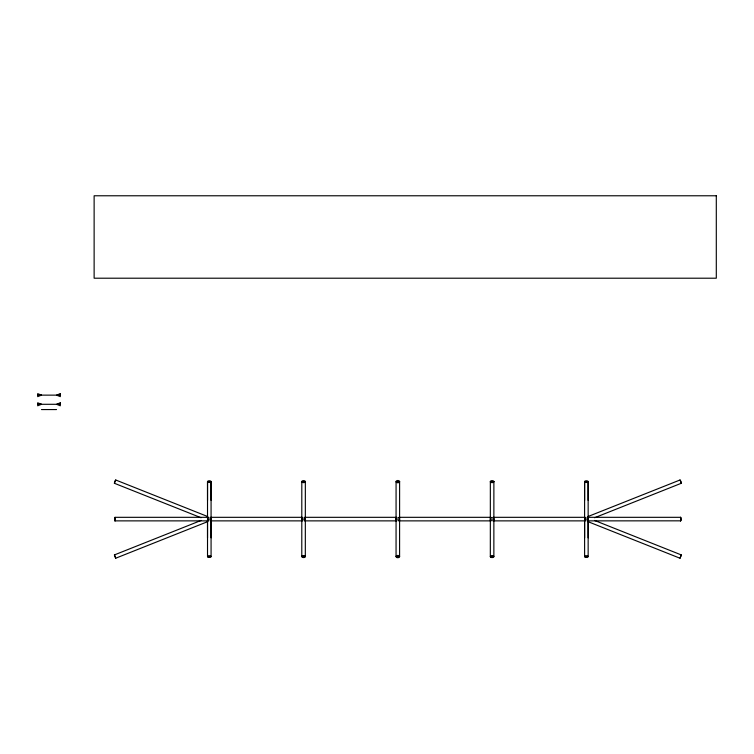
<?xml version="1.0" encoding="UTF-8"?>
<svg xmlns="http://www.w3.org/2000/svg" width="754" height="754" viewBox="0 0 754 754"><rect width="100%" height="100%" fill="white"/><g stroke="black" fill="none" stroke-linecap="round" stroke-linejoin="round"><path stroke-width="1.13" d="M207.52 537.838L207.52 520.269M207.52 500.364L207.52 481.627L207.52 556.575M211.073 537.838L211.073 520.269M211.073 500.364L211.073 481.627A1.781 0.858 0 0 0 208.415 480.882A1.781 0.858 0 0 0 208.415 482.372A1.781 0.858 0 0 0 211.073 481.627L211.073 556.575M584.595 537.838L584.595 520.269M584.595 500.364L584.595 481.627L588.129 481.627L588.148 500.364M588.148 537.838L588.148 520.269M114.938 518.601L115.032 520.873L208.132 520.873M114.844 518.724L115.032 517.319L208.132 517.319M680.919 519.6L680.645 517.319L680.645 520.873L680.815 519.949M115.211 519.836C115.192 514.021 115.324 522.682 115.305 519.723M587.526 520.873L680.683 520.835L680.645 517.319L587.526 517.319M115.4 518.601C114.354 513.568 114.891 525.783 115.305 518.601M207.812 521.598L115.692 558.224L114.401 554.916L201.148 520.43M594.614 517.734L681.296 483.276L680.928 481.382L680.042 479.978L587.884 516.584M114.853 517.536L114.966 520.835M680.56 517.367L680.579 520.835M114.429 554.916L115.711 558.205M680.014 479.968L681.324 483.267M680.07 558.214L681.324 554.935L679.985 558.224L587.856 521.598M207.793 516.584L115.692 479.978L114.749 481.382L114.372 483.276L201.064 517.734M114.429 483.276L115.73 480.015M37.7 395.134L60.32 395.134M37.7 404.295L60.32 404.295M41.47 409.563L56.55 409.563M207.538 481.627L211.063 481.627M210.451 517.319L302.42 517.319M304.72 517.319L396.689 517.319M398.989 517.319L490.958 517.319M493.257 517.319L585.227 517.319M207.538 519.101L211.063 519.101M301.807 519.101L305.323 519.101M396.076 519.101L399.592 519.101M490.345 519.101L493.861 519.101M584.614 519.101L588.129 519.101M210.451 520.873L302.42 520.873M304.72 520.873L396.689 520.873M398.989 520.873L490.958 520.873M493.257 520.873L585.227 520.873M207.538 556.575L211.063 556.575M681.277 554.916L594.529 520.43M588.148 481.627A1.781 0.858 0 0 1 585.481 482.372A1.781 0.858 0 0 1 585.481 480.882A1.781 0.858 0 0 1 588.148 481.627L588.148 556.575L584.614 556.575L584.595 481.627M492.73 517.433A1.781 1.781 0 0 1 492.73 520.76M491.25 520.656A1.781 1.781 0 0 1 491.25 517.536M210.036 517.48A1.781 1.781 0 0 1 210.036 520.712M208.453 520.656A1.781 1.781 0 0 1 208.453 517.536M398.461 517.433A1.781 1.781 0 0 1 398.461 520.76M396.981 520.656A1.781 1.781 0 0 1 396.981 517.536M586.998 517.433A1.781 1.781 0 0 1 586.998 520.76M585.519 520.656A1.781 1.781 0 0 1 585.519 517.536M304.192 517.433A1.781 1.781 0 0 1 304.192 520.76M302.722 520.656A1.781 1.781 0 0 1 302.722 517.536M41.47 395.134L37.7 396.642L37.7 393.635L41.47 395.134M60.32 393.635L56.55 395.134L60.32 396.642L60.32 393.635M41.47 404.295L37.7 405.793L37.7 402.787L41.47 404.295M60.32 402.787L56.55 404.295L60.32 405.793L60.32 402.787M716.3 195.776L94.127 195.776L94.127 278.207L716.3 278.207L716.3 195.776M305.323 481.627L301.807 481.627L301.788 556.575L305.323 556.575L305.342 481.627A1.781 1.008 0 0 0 302.684 480.75A1.781 1.008 0 0 0 302.684 482.503A1.781 1.008 0 0 0 305.342 481.627M399.592 481.627L396.076 481.627L396.057 556.575L399.592 556.575L399.611 481.627A1.781 1.131 0 0 0 396.953 480.647A1.781 1.131 0 0 0 396.953 482.607A1.781 1.131 0 0 0 399.611 481.627M493.861 481.627L490.345 481.627L490.326 556.575L493.861 556.575L493.879 481.627A1.781 1.008 0 0 0 491.212 480.75A1.781 1.008 0 0 0 491.212 482.503A1.781 1.008 0 0 0 493.879 481.627M585.377 557.281A1.781 0.858 0 0 0 588.148 556.631A1.781 0.858 0 0 0 585.594 555.792A1.781 0.858 0 0 0 585.377 557.281M208.302 557.281A1.781 0.858 0 0 0 211.073 556.631A1.781 0.858 0 0 0 208.528 555.792A1.781 0.858 0 0 0 208.302 557.281M491.212 557.442A1.781 1.008 0 0 0 493.879 556.575A1.781 1.008 0 0 0 491.212 555.698A1.781 1.008 0 0 0 491.212 557.442M396.953 557.555A1.781 1.131 0 0 0 399.611 556.575A1.781 1.131 0 0 0 396.953 555.585A1.781 1.131 0 0 0 396.953 557.555M302.684 557.442A1.781 1.008 0 0 0 305.342 556.575A1.781 1.008 0 0 0 302.684 555.698A1.781 1.008 0 0 0 302.684 557.442"/></g></svg>
